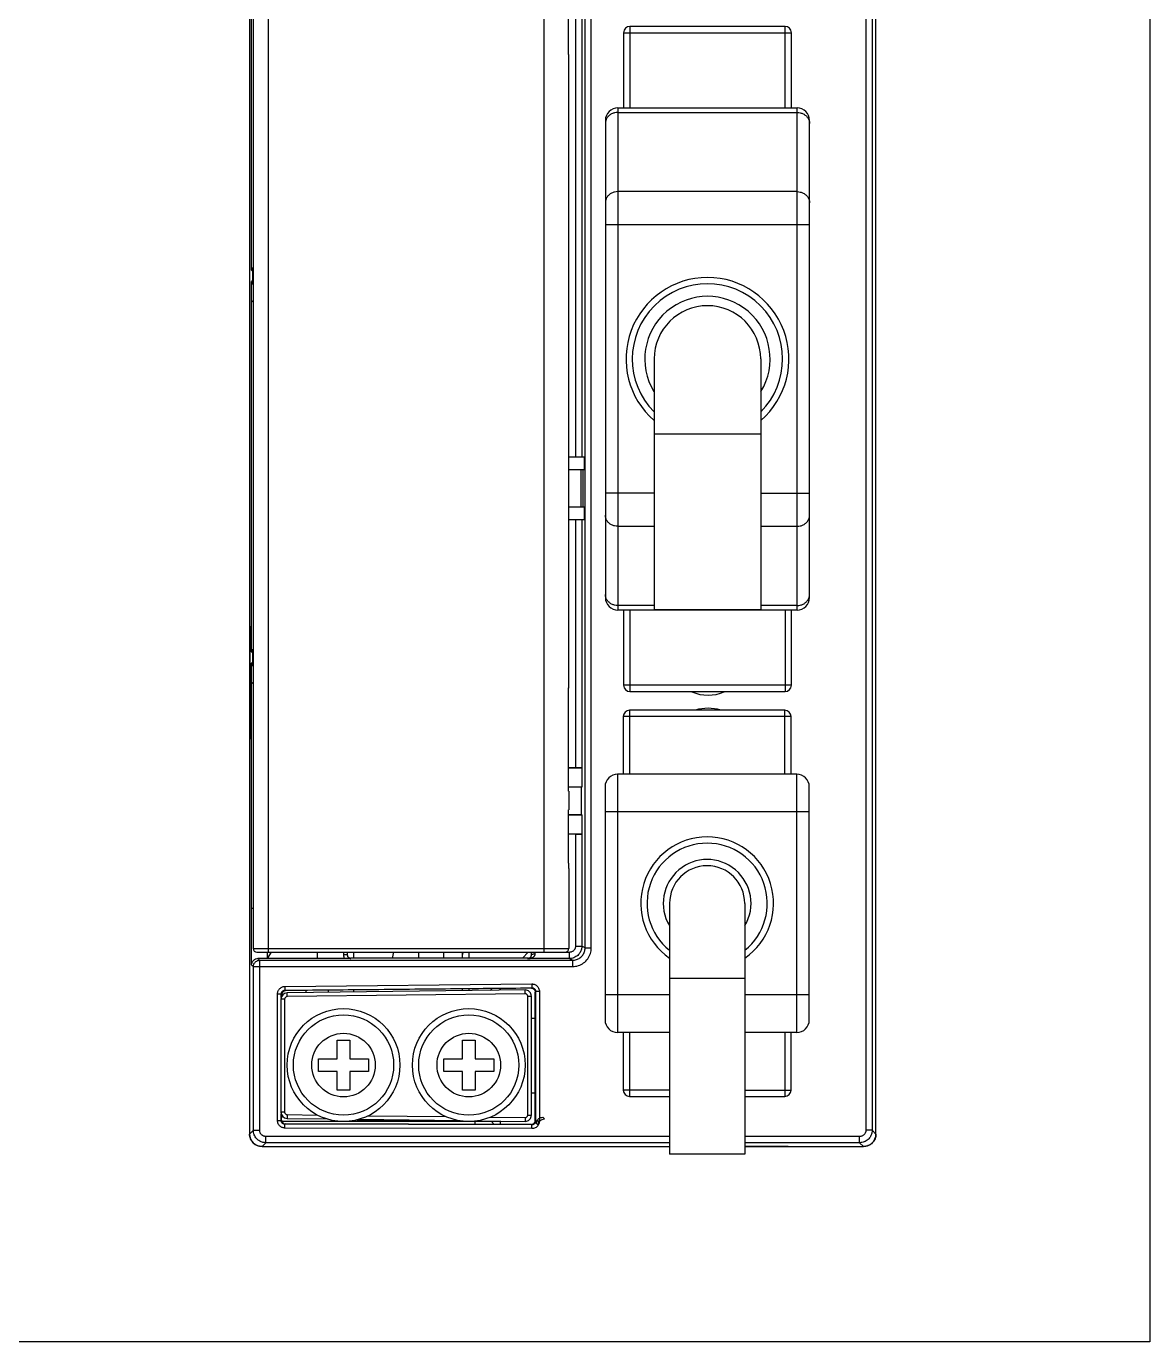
# Model space of a CAD drawing. Header units: millimetres. Extents: x 336 to 12810, y -1577 to 4105.
# Drawn here: x 10717 to 10806.7, y 1625.5 to 1730.5 of the extents above; entities that cross this region are included whole.
import ezdxf

# ---------------------------------------------------------------- set-up
doc = ezdxf.new("R2010")
doc.units = ezdxf.units.MM

msp = doc.modelspace()

# ---------------------------------------------------------------- linework, layer by layer
for p, q in [((10806.716, 1855.542), (10806.716, 1625.542)), ((10806.716, 1625.542), (10506.716, 1625.542))]:
    msp.add_line(p, q)
at = {"color": 7, "linetype": 'Continuous'}
for p, q in [((10734.867, 1801.003), (10734.867, 1642.108)), ((10784.867, 1642.108), (10784.867, 1801.003)), ((10784.062, 1767.868), (10784.062, 1642.414)), ((10784.562, 1767.385), (10784.562, 1642.414)), ((10735.152, 1749.308), (10735.152, 1656.908)), ((10736.352, 1749.608), (10736.352, 1656.608)), ((10758.352, 1749.608), (10758.352, 1656.608)), ((10761.647, 1656.968), (10761.647, 1749.249)), ((10762.147, 1656.968), (10762.147, 1749.249)), ((10735.031, 1711.01), (10735.031, 1744.772)), ((10760.321, 1728.388), (10760.321, 1736.458)), ((10760.326, 1728.4), (10760.326, 1736.458)), ((10760.885, 1734.601), (10760.885, 1696.108)), ((10761.384, 1734.609), (10761.384, 1696.108)), ((10765.217, 1730.458), (10765.217, 1723.958)), ((10777.617, 1730.458), (10765.217, 1730.458)), ((10777.617, 1723.958), (10777.617, 1730.458)), ((10764.717, 1729.958), (10764.717, 1723.958)), ((10764.717, 1729.958), (10778.117, 1729.958)), ((10778.117, 1723.958), (10778.117, 1729.958)), ((10760.321, 1728.388), (10760.326, 1728.4)), ((10760.352, 1678.128), (10760.352, 1727.788)), ((10763.267, 1722.958), (10763.267, 1684.908)), ((10764.267, 1723.958), (10764.267, 1683.908)), ((10764.267, 1723.958), (10778.567, 1723.958)), ((10764.267, 1723.601), (10778.567, 1723.601)), ((10778.567, 1683.908), (10778.567, 1723.958)), ((10779.567, 1684.908), (10779.567, 1722.958)), ((10778.567, 1717.282), (10764.267, 1717.282)), ((10779.567, 1714.64), (10763.267, 1714.64)), ((10735.031, 1711.01), (10735.094, 1710.947)), ((10735.094, 1710.947), (10735.094, 1710.17)), ((10735.094, 1710.17), (10735.033, 1710.108)), ((10735.033, 1708.474), (10735.033, 1710.108)), ((10735.152, 1708.593), (10735.031, 1708.472)), ((10735.031, 1680.56), (10735.031, 1708.472)), ((10767.167, 1703.933), (10767.167, 1683.933)), ((10775.667, 1703.933), (10775.667, 1683.933)), ((10775.667, 1697.933), (10767.167, 1697.933)), ((10761.577, 1696.108), (10760.352, 1696.108)), ((10761.577, 1696.108), (10761.577, 1695.108)), ((10760.352, 1695.108), (10761.577, 1695.108)), ((10761.307, 1695.108), (10761.307, 1692.108)), ((10761.507, 1692.108), (10761.507, 1695.108)), ((10767.167, 1693.227), (10763.267, 1693.227)), ((10775.667, 1693.227), (10779.567, 1693.227)), ((10761.577, 1692.108), (10760.352, 1692.108)), ((10761.577, 1692.108), (10761.577, 1691.108)), ((10761.577, 1691.108), (10760.352, 1691.108)), ((10760.885, 1691.108), (10760.885, 1671.321)), ((10761.384, 1691.108), (10761.384, 1671.312)), ((10764.267, 1690.584), (10767.167, 1690.584)), ((10775.667, 1690.584), (10778.567, 1690.584)), ((10767.167, 1684.266), (10764.267, 1684.266)), ((10778.567, 1684.266), (10775.667, 1684.266)), ((10778.567, 1683.908), (10764.267, 1683.908)), ((10764.717, 1683.908), (10764.717, 1677.908)), ((10765.217, 1683.908), (10765.217, 1677.408)), ((10775.667, 1683.933), (10767.167, 1683.933)), ((10777.617, 1683.908), (10777.617, 1677.408)), ((10778.117, 1677.908), (10778.117, 1683.908)), ((10734.867, 1682.608), (10734.906, 1682.608)), ((10734.906, 1673.608), (10734.906, 1682.608)), ((10735.031, 1680.56), (10735.094, 1680.497)), ((10735.094, 1680.497), (10735.094, 1679.72)), ((10735.094, 1679.72), (10735.033, 1679.658)), ((10735.033, 1678.024), (10735.033, 1679.658)), ((10735.152, 1678.143), (10735.031, 1678.022)), ((10735.031, 1660.108), (10735.031, 1678.022)), ((10778.117, 1677.908), (10764.717, 1677.908)), ((10760.326, 1677.516), (10760.321, 1677.529)), ((10760.321, 1669.458), (10760.321, 1677.529)), ((10760.326, 1669.458), (10760.326, 1677.517)), ((10765.217, 1677.408), (10777.617, 1677.408)), ((10777.592, 1675.908), (10765.192, 1675.908)), ((10765.192, 1675.908), (10765.192, 1670.808)), ((10777.592, 1670.808), (10777.592, 1675.908)), ((10778.092, 1675.408), (10764.692, 1675.408)), ((10764.692, 1675.408), (10764.692, 1670.808)), ((10778.092, 1670.808), (10778.092, 1675.408)), ((10734.867, 1673.608), (10734.906, 1673.608)), ((10760.885, 1671.321), (10760.326, 1671.321)), ((10761.423, 1671.293), (10760.326, 1671.293)), ((10761.384, 1671.312), (10761.423, 1671.293)), ((10761.423, 1669.799), (10761.423, 1671.293)), ((10764.242, 1670.808), (10764.242, 1650.208)), ((10778.542, 1670.808), (10764.242, 1670.808)), ((10778.542, 1650.208), (10778.542, 1670.808)), ((10760.321, 1669.458), (10760.352, 1669.458)), ((10760.326, 1669.799), (10761.423, 1669.799)), ((10761.367, 1669.771), (10760.326, 1669.771)), ((10760.352, 1669.458), (10760.352, 1667.958)), ((10761.367, 1669.771), (10761.423, 1669.799)), ((10761.367, 1667.571), (10761.367, 1669.771)), ((10763.242, 1669.808), (10763.242, 1651.208)), ((10779.542, 1651.208), (10779.542, 1669.808)), ((10760.321, 1667.958), (10760.352, 1667.958)), ((10760.321, 1663.888), (10760.321, 1667.958)), ((10760.326, 1663.9), (10760.326, 1667.958)), ((10761.367, 1667.571), (10760.326, 1667.571)), ((10761.423, 1667.543), (10760.326, 1667.543)), ((10761.367, 1667.571), (10761.423, 1667.543)), ((10761.423, 1666.049), (10761.423, 1667.543)), ((10779.542, 1667.808), (10763.242, 1667.808)), ((10760.326, 1666.049), (10761.423, 1666.049)), ((10760.885, 1666.021), (10760.326, 1666.021)), ((10760.885, 1666.021), (10760.885, 1657.1)), ((10761.384, 1666.029), (10761.423, 1666.049)), ((10761.384, 1666.029), (10761.384, 1657.1)), ((10760.321, 1663.888), (10760.326, 1663.9)), ((10760.352, 1663.288), (10760.352, 1656.908)), ((10735.152, 1660.108), (10735.031, 1660.108)), ((10735.033, 1655.608), (10735.033, 1660.108)), ((10768.392, 1660.508), (10768.392, 1640.508)), ((10774.392, 1660.508), (10774.392, 1640.508)), ((10735.152, 1656.908), (10760.352, 1656.908)), ((10760.885, 1657.1), (10761.384, 1657.1)), ((10761.647, 1656.968), (10761.384, 1657.1)), ((10761.647, 1656.968), (10762.147, 1656.968)), ((10735.452, 1656.608), (10760.052, 1656.608)), ((10742.446, 1656.108), (10735.533, 1656.108)), ((10735.533, 1656.108), (10735.673, 1655.969)), ((10735.673, 1655.969), (10735.673, 1642.414)), ((10735.673, 1655.969), (10760.647, 1655.969)), ((10736.58, 1656.608), (10736.267, 1656.108)), ((10736.267, 1656.608), (10736.267, 1656.108)), ((10740.267, 1656.608), (10740.267, 1656.108)), ((10742.362, 1656.608), (10742.362, 1656.414)), ((10742.662, 1656.414), (10742.362, 1656.414)), ((10742.662, 1656.608), (10742.662, 1656.414)), ((10757.106, 1656.147), (10742.929, 1656.147)), ((10742.962, 1656.114), (10742.929, 1656.147)), ((10743.167, 1656.608), (10743.167, 1656.147)), ((10746.28, 1656.147), (10746.387, 1656.608)), ((10748.367, 1656.147), (10748.367, 1656.608)), ((10750.367, 1656.147), (10750.367, 1656.608)), ((10751.867, 1656.147), (10751.867, 1656.608)), ((10752.367, 1656.608), (10752.367, 1656.147)), ((10756.656, 1656.147), (10757.117, 1656.608)), ((10757.059, 1656.1), (10757.106, 1656.147)), ((10760.385, 1656.1), (10757.059, 1656.1)), ((10760.385, 1656.6), (10760.052, 1656.6)), ((10760.385, 1656.6), (10760.385, 1656.1)), ((10760.647, 1655.969), (10760.385, 1656.1)), ((10760.647, 1655.969), (10760.647, 1655.469)), ((10735.033, 1655.608), (10735.173, 1655.469)), ((10735.173, 1642.414), (10735.173, 1655.469)), ((10735.173, 1655.469), (10760.647, 1655.469)), ((10737.69, 1653.883), (10757.395, 1654.077)), ((10737.69, 1653.883), (10737.693, 1653.583)), ((10737.693, 1653.583), (10757.398, 1653.777)), ((10751.867, 1653.54), (10751.867, 1653.687)), ((10752.367, 1653.692), (10752.367, 1653.546)), ((10754.076, 1653.567), (10754.219, 1653.71)), ((10754.792, 1653.576), (10754.933, 1653.717)), ((10757.395, 1654.077), (10757.398, 1653.777)), ((10774.392, 1654.508), (10768.392, 1654.508)), ((10737.096, 1643.186), (10737.096, 1653.283)), ((10737.096, 1653.283), (10737.396, 1653.283)), ((10737.367, 1652.865), (10737.367, 1643.852)), ((10737.667, 1652.865), (10737.367, 1652.865)), ((10737.396, 1653.008), (10737.396, 1653.283)), ((10737.429, 1653.091), (10737.429, 1653.25)), ((10737.454, 1653.129), (10737.454, 1653.251)), ((10737.667, 1652.865), (10737.667, 1643.852)), ((10756.861, 1653.602), (10737.861, 1653.365)), ((10737.865, 1653.065), (10737.861, 1653.365)), ((10756.865, 1653.302), (10737.865, 1653.065)), ((10739.367, 1653.566), (10739.367, 1653.383)), ((10741.167, 1653.406), (10741.167, 1653.583)), ((10743.167, 1653.603), (10743.167, 1653.431)), ((10756.865, 1653.302), (10756.861, 1653.602)), ((10757.067, 1643.615), (10757.067, 1653.102)), ((10757.067, 1653.102), (10757.367, 1653.102)), ((10757.367, 1643.615), (10757.367, 1653.102)), ((10757.667, 1653.443), (10757.701, 1653.477)), ((10757.667, 1643.158), (10757.667, 1653.433)), ((10757.701, 1653.477), (10757.701, 1643.137)), ((10758.001, 1653.477), (10757.701, 1653.477)), ((10758.001, 1653.477), (10758.001, 1643.137)), ((10768.392, 1653.208), (10763.242, 1653.208)), ((10779.542, 1653.208), (10774.392, 1653.208)), ((10757.367, 1651.358), (10757.667, 1651.358)), ((10741.867, 1649.608), (10742.867, 1649.608)), ((10741.867, 1648.108), (10741.867, 1649.608)), ((10742.867, 1649.608), (10742.867, 1648.108)), ((10751.867, 1649.608), (10752.867, 1649.608)), ((10751.867, 1648.108), (10751.867, 1649.608)), ((10752.867, 1649.608), (10752.867, 1648.108)), ((10768.392, 1650.208), (10764.242, 1650.208)), ((10764.692, 1650.208), (10764.692, 1645.608)), ((10765.192, 1650.208), (10765.192, 1645.108)), ((10778.542, 1650.208), (10774.392, 1650.208)), ((10777.592, 1650.208), (10777.592, 1645.108)), ((10778.092, 1645.608), (10778.092, 1650.208)), ((10740.367, 1648.108), (10741.867, 1648.108)), ((10740.367, 1647.108), (10740.367, 1648.108)), ((10742.867, 1648.108), (10744.367, 1648.108)), ((10744.367, 1648.108), (10744.367, 1647.108)), ((10750.367, 1648.108), (10751.867, 1648.108)), ((10750.367, 1647.108), (10750.367, 1648.108)), ((10752.867, 1648.108), (10754.367, 1648.108)), ((10754.367, 1648.108), (10754.367, 1647.108)), ((10741.867, 1647.108), (10740.367, 1647.108)), ((10741.867, 1645.608), (10741.867, 1647.108)), ((10744.367, 1647.108), (10742.867, 1647.108)), ((10742.867, 1647.108), (10742.867, 1645.608)), ((10751.867, 1647.108), (10750.367, 1647.108)), ((10751.867, 1645.608), (10751.867, 1647.108)), ((10754.367, 1647.108), (10752.867, 1647.108)), ((10752.867, 1647.108), (10752.867, 1645.608)), ((10742.867, 1645.608), (10741.867, 1645.608)), ((10752.867, 1645.608), (10751.867, 1645.608)), ((10757.667, 1645.358), (10757.367, 1645.358)), ((10768.392, 1645.608), (10764.692, 1645.608)), ((10774.392, 1645.608), (10778.092, 1645.608)), ((10765.192, 1645.108), (10768.392, 1645.108)), ((10774.392, 1645.108), (10777.592, 1645.108)), ((10737.096, 1643.186), (10737.396, 1643.186)), ((10737.667, 1643.852), (10737.367, 1643.852)), ((10737.396, 1643.186), (10737.396, 1643.708)), ((10737.429, 1643.219), (10737.429, 1643.626)), ((10737.43, 1643.219), (10737.431, 1643.623)), ((10737.865, 1643.652), (10737.861, 1643.352)), ((10737.861, 1643.352), (10741.071, 1643.312)), ((10737.865, 1643.652), (10740.303, 1643.622)), ((10743.562, 1643.281), (10751.64, 1643.18)), ((10743.667, 1643.28), (10743.667, 1643.208)), ((10743.667, 1643.208), (10748.867, 1643.208)), ((10744.327, 1643.571), (10750.57, 1643.493)), ((10744.488, 1643.108), (10744.598, 1643.208)), ((10747.836, 1643.228), (10747.836, 1643.108)), ((10747.867, 1643.227), (10747.867, 1643.108)), ((10751.28, 1643.184), (10751.308, 1643.154)), ((10754.074, 1643.45), (10756.865, 1643.415)), ((10756.865, 1643.415), (10756.861, 1643.115)), ((10757.067, 1643.615), (10757.367, 1643.615)), ((10758.405, 1643.308), (10758.272, 1643.441)), ((10735.173, 1642.414), (10734.867, 1642.108)), ((10735.173, 1642.414), (10735.673, 1642.414)), ((10754.867, 1643.108), (10737.459, 1643.108)), ((10737.694, 1642.586), (10737.695, 1642.886)), ((10757.399, 1642.538), (10737.694, 1642.586)), ((10737.728, 1642.919), (10737.695, 1642.886)), ((10757.4, 1642.837), (10737.695, 1642.886)), ((10757.367, 1642.865), (10737.728, 1642.919)), ((10752.867, 1642.877), (10752.867, 1643.108)), ((10752.984, 1643.163), (10756.861, 1643.115)), ((10754.403, 1642.873), (10754.167, 1643.108)), ((10754.574, 1643.108), (10754.574, 1643.143)), ((10754.867, 1643.14), (10754.867, 1642.872)), ((10757.4, 1642.837), (10757.367, 1642.871)), ((10757.399, 1642.538), (10757.4, 1642.837)), ((10757.701, 1643.137), (10757.667, 1643.171)), ((10758.001, 1643.137), (10757.701, 1643.137)), ((10757.763, 1642.95), (10757.905, 1642.808)), ((10784.562, 1642.414), (10784.062, 1642.414)), ((10784.562, 1642.414), (10784.867, 1642.108)), ((10736.173, 1641.414), (10735.867, 1641.108)), ((10735.867, 1641.108), (10768.392, 1641.108)), ((10768.392, 1641.914), (10736.173, 1641.914)), ((10736.173, 1641.414), (10736.173, 1641.914)), ((10768.392, 1641.414), (10736.173, 1641.414)), ((10783.562, 1641.914), (10774.392, 1641.914)), ((10783.562, 1641.414), (10774.392, 1641.414)), ((10774.392, 1641.147), (10777.867, 1641.147)), ((10774.392, 1641.108), (10783.867, 1641.108)), ((10777.867, 1641.108), (10777.867, 1641.147)), ((10783.562, 1641.414), (10783.562, 1641.914)), ((10783.562, 1641.414), (10783.868, 1641.108)), ((10774.392, 1640.508), (10768.392, 1640.508))]:
    msp.add_line(p, q, dxfattribs=at)
for centre, radius in [((10742.367, 1647.608), 4.5), ((10742.367, 1647.608), 4), ((10752.367, 1647.608), 4.5), ((10752.367, 1647.608), 4), ((10742.367, 1647.608), 2.537), ((10752.367, 1647.608), 2.537)]:
    msp.add_circle(centre, radius, dxfattribs=at)
for centre, radius, start, end in [((10765.217, 1729.958), 0.5, 90, 180), ((10777.617, 1729.958), 0.5, 0, 90), ((10764.267, 1722.958), 1, 90, 180), ((10778.567, 1722.958), 1, 0, 90), ((10771.417, 1703.933), 6.5, 311.03496, 228.96504), ((10771.417, 1703.933), 6, 315.2713, 224.72879), ((10771.417, 1703.933), 5, 328.70037, 211.29963), ((10771.417, 1703.933), 4.25, 0, 180), ((10764.267, 1684.908), 1, 180, 270), ((10778.567, 1684.908), 1, 270, 0), ((10765.217, 1677.908), 0.5, 180, 270), ((10777.617, 1677.908), 0.5, 270, 0), ((10771.467, 1680.433), 3.317, 247.10304, 292.90247), ((10765.192, 1675.408), 0.5, 90, 180), ((10771.467, 1672.758), 3.317, 72.26015, 107.76051), ((10777.592, 1675.408), 0.5, 0, 90), ((10764.242, 1669.808), 1, 90, 180), ((10778.542, 1669.808), 1, 0, 90), ((10771.392, 1660.508), 5.3, 304.6163, 235.37235), ((10771.392, 1660.508), 4.8, 308.77013, 231.25459), ((10771.392, 1660.508), 3.5, 329.56273, 210.43727), ((10771.392, 1660.508), 3, 0, 180), ((10735.452, 1656.908), 0.3, 180, 270), ((10760.052, 1656.908), 0.3, 270, 0), ((10737.867, 1652.865), 0.5, 90.71616, 180), ((10737.867, 1652.865), 0.2, 90.71616, 180), ((10756.867, 1653.102), 0.5, 0, 90.71616), ((10756.867, 1653.102), 0.2, 0, 90.71616), ((10764.242, 1651.208), 1, 180, 270), ((10778.542, 1651.208), 1, 270, 0), ((10765.192, 1645.608), 0.5, 180, 270), ((10777.592, 1645.608), 0.5, 270, 0), ((10737.867, 1643.852), 0.5, 180, 269.28384), ((10737.867, 1643.852), 0.2, 180, 269.28384), ((10743.667, 1643.708), 0.5, 246.36286, 270), ((10756.867, 1643.615), 0.5, 269.28384, 0), ((10756.867, 1643.615), 0.2, 269.28384, 0), ((10735.867, 1642.108), 1, 180, 270), ((10783.867, 1642.108), 1, 270, 0)]:
    msp.add_arc(centre, radius, start, end, dxfattribs=at)
for points, start_tangent, end_tangent in [([(10760.352, 1727.788), (10760.344, 1728.1), (10760.321, 1728.388)], (-0.0000029, 1), (-0.1048733, 0.9944856)), ([(10760.327, 1728.388), (10760.326, 1728.402)], (-0.0854524, 0.9963423), (-0.0874217, 0.9961714)), ([(10760.352, 1727.787), (10760.351, 1727.949), (10760.337, 1728.25), (10760.327, 1728.388)], (0.0000387, 1), (-0.0854524, 0.9963423)), ([(10763.301, 1722.948), (10763.267, 1722.72)], (-0.2906709, -0.9568231), (0, -1)), ([(10764.267, 1723.601), (10764.009, 1723.571), (10763.767, 1723.483), (10763.56, 1723.343), (10763.401, 1723.16), (10763.301, 1722.948)], (-1, 0), (-0.2906709, -0.9568231)), ([(10778.567, 1723.601), (10778.826, 1723.571), (10779.067, 1723.483), (10779.274, 1723.343), (10779.433, 1723.16), (10779.533, 1722.948)], (1, 0), (0.2906708, -0.9568231)), ([(10779.533, 1722.948), (10779.567, 1722.72)], (0.2906708, -0.9568231), (0, -1)), ([(10764.267, 1717.282), (10764.009, 1717.252), (10763.767, 1717.164), (10763.56, 1717.024), (10763.401, 1716.842), (10763.301, 1716.63), (10763.267, 1716.402)], (-1, 0), (0, -1)), ([(10778.567, 1717.282), (10778.826, 1717.252), (10779.067, 1717.164), (10779.274, 1717.024), (10779.433, 1716.842), (10779.533, 1716.63), (10779.567, 1716.402)], (1, 0), (0, -1)), ([(10735.031, 1711.01), (10735.072, 1711.16), (10735.147, 1711.247)], (0, 1), (0.7901736, 0.612883)), ([(10735.148, 1711.118), (10735.135, 1711.097), (10735.094, 1710.947)], (-0.5690217, -0.8223225), (-0.0003046, -1)), ([(10735.094, 1710.947), (10735.14, 1710.946), (10735.152, 1710.946)], (0.9282475, -0.3719631), (0.9996401, 0.0268277)), ([(10735.147, 1709.873), (10735.073, 1709.958), (10735.033, 1710.108)], (-0.7849729, 0.6195301), (0, 1)), ([(10735.152, 1710.17), (10735.119, 1710.171), (10735.094, 1710.17)], (-0.9991369, -0.0415377), (-0.9292574, -0.369433)), ([(10735.148, 1709.999), (10735.135, 1710.02), (10735.094, 1710.17)], (-0.5690216, 0.8223226), (-0.0003046, 1)), ([(10764.267, 1690.584), (10764.009, 1690.614), (10763.767, 1690.702), (10763.56, 1690.842), (10763.401, 1691.025), (10763.301, 1691.237), (10763.267, 1691.465)], (-1, 0), (0, 1)), ([(10778.567, 1690.584), (10778.826, 1690.614), (10779.067, 1690.702), (10779.274, 1690.842), (10779.433, 1691.025), (10779.533, 1691.237), (10779.567, 1691.465)], (1, 0), (0, 1)), ([(10764.267, 1684.266), (10764.009, 1684.296), (10763.767, 1684.384), (10763.56, 1684.524), (10763.401, 1684.706), (10763.301, 1684.919), (10763.267, 1685.147)], (-1, 0), (0, 1)), ([(10778.567, 1684.266), (10778.826, 1684.296), (10779.067, 1684.384), (10779.274, 1684.524), (10779.433, 1684.706), (10779.533, 1684.919)], (1, 0), (0.2906709, 0.9568231)), ([(10779.533, 1684.919), (10779.567, 1685.147)], (0.2906709, 0.9568231), (0, 1)), ([(10735.031, 1680.56), (10735.072, 1680.71), (10735.147, 1680.797)], (0, 1), (0.7901736, 0.612883)), ([(10735.148, 1680.668), (10735.135, 1680.647), (10735.094, 1680.497)], (-0.5690217, -0.8223225), (-0.0003046, -1)), ([(10735.094, 1680.497), (10735.14, 1680.496), (10735.152, 1680.496)], (0.9282475, -0.3719631), (0.9996401, 0.0268277)), ([(10735.147, 1679.423), (10735.073, 1679.508), (10735.033, 1679.658)], (-0.7849729, 0.6195301), (0, 1)), ([(10735.152, 1679.72), (10735.119, 1679.721), (10735.094, 1679.72)], (-0.9991369, -0.0415377), (-0.9292574, -0.369433)), ([(10735.148, 1679.549), (10735.135, 1679.57), (10735.094, 1679.72)], (-0.5690216, 0.8223226), (-0.0003046, 1)), ([(10760.321, 1677.529), (10760.344, 1677.821), (10760.352, 1678.128)], (0.1048684, 0.9944861), (0.0001261, 1)), ([(10760.327, 1677.529), (10760.336, 1677.655), (10760.35, 1677.956), (10760.352, 1678.128)], (0.085413, 0.9963456), (0.000108, 1)), ([(10760.326, 1677.515), (10760.327, 1677.529)], (0.0873967, 0.9961736), (0.085413, 0.9963456)), ([(10761.384, 1671.312), (10761.341, 1671.316), (10761.232, 1671.318), (10761.072, 1671.32), (10760.885, 1671.321)], (-0.8944817, 0.4471046), (-1, 0)), ([(10760.885, 1666.021), (10761.072, 1666.022), (10761.232, 1666.023), (10761.341, 1666.026), (10761.384, 1666.029)], (1, 0), (0.8944817, 0.4471046)), ([(10760.352, 1663.288), (10760.344, 1663.6), (10760.321, 1663.888)], (-0.0000029, 1), (-0.1048733, 0.9944856)), ([(10760.327, 1663.888), (10760.326, 1663.902)], (-0.0854524, 0.9963423), (-0.0874217, 0.9961714)), ([(10760.352, 1663.287), (10760.351, 1663.449), (10760.337, 1663.75), (10760.327, 1663.888)], (0.0000387, 1), (-0.0854524, 0.9963423)), ([(10761.384, 1657.1), (10761.376, 1656.97), (10761.351, 1656.846), (10761.31, 1656.722), (10761.25, 1656.599), (10761.167, 1656.477), (10761.058, 1656.361), (10760.921, 1656.256), (10760.758, 1656.172), (10760.576, 1656.118), (10760.385, 1656.1)], (-0.0003135, -1), (-1, -0.0002872)), ([(10760.885, 1657.1), (10760.88, 1657.035), (10760.868, 1656.973), (10760.848, 1656.911), (10760.817, 1656.849), (10760.776, 1656.788), (10760.722, 1656.73), (10760.653, 1656.678), (10760.572, 1656.636), (10760.48, 1656.609), (10760.385, 1656.6)], (-0.0000186, -1), (-1, 0.0000703)), ([(10760.647, 1655.469), (10761.111, 1655.542), (10761.529, 1655.755), (10761.861, 1656.087), (10762.073, 1656.504), (10762.147, 1656.968)], (1, -0.0001157), (0.0000935, 1)), ([(10760.647, 1655.969), (10760.957, 1656.018), (10761.235, 1656.159), (10761.456, 1656.38), (10761.598, 1656.658), (10761.647, 1656.968)], (0.9999999, -0.0003345), (-0.0002775, 1)), ([(10735.033, 1655.608), (10735.071, 1655.8), (10735.18, 1655.962), (10735.342, 1656.07), (10735.533, 1656.108)], (0, 1), (1, 0)), ([(10735.173, 1655.469), (10735.183, 1655.567), (10735.216, 1655.671), (10735.278, 1655.775), (10735.374, 1655.869), (10735.507, 1655.94), (10735.673, 1655.969)], (0.0003046, 1), (1, 0.0003046)), ([(10742.362, 1656.414), (10742.366, 1656.345), (10742.379, 1656.27), (10742.405, 1656.191)], (0.0000101, -1), (0.371418, -0.9284658)), ([(10742.405, 1656.191), (10742.446, 1656.108)], (0.371418, -0.9284658), (0.5089078, -0.8608211)), ([(10742.628, 1656.109), (10742.446, 1656.108)], (-0.9999728, -0.0073716), (-1, 0.0000003)), ([(10742.962, 1656.114), (10742.8, 1656.111), (10742.628, 1656.109)], (-0.9998474, -0.017468), (-0.9999728, -0.0073716)), ([(10742.662, 1656.414), (10742.664, 1656.377), (10742.672, 1656.338), (10742.686, 1656.295)], (0.0003111, -1), (0.3949433, -0.9187055)), ([(10742.686, 1656.295), (10742.71, 1656.252), (10742.743, 1656.209), (10742.75, 1656.202)], (0.3949433, -0.9187055), (0.706504, -0.707709)), ([(10742.717, 1656.235), (10742.779, 1656.187)], (0.7071068, -0.7071068), (0.867064, -0.4981968)), ([(10742.75, 1656.202), (10742.787, 1656.17), (10742.84, 1656.14), (10742.899, 1656.12), (10742.962, 1656.114)], (0.706504, -0.707709), (1, -0.0002622)), ([(10742.779, 1656.187), (10742.929, 1656.147)], (0.867064, -0.4981968), (1, 0)), ([(10751.867, 1656.358), (10751.908, 1656.555)], (0, 1), (0.3935544, 0.9193013)), ([(10757.059, 1656.1), (10757.163, 1656.107), (10757.255, 1656.122), (10757.336, 1656.144), (10757.406, 1656.17), (10757.467, 1656.201), (10757.519, 1656.234), (10757.563, 1656.269), (10757.599, 1656.305)], (0.9999233, 0.0123824), (0.6543562, 0.7561865)), ([(10757.106, 1656.147), (10757.256, 1656.187), (10757.277, 1656.2)], (1, 0), (0.8219276, 0.569592)), ([(10757.28, 1656.197), (10757.294, 1656.212), (10757.316, 1656.24), (10757.334, 1656.27)], (0.7066914, 0.7075219), (0.4797745, 0.8773918)), ([(10757.334, 1656.27), (10757.349, 1656.3), (10757.361, 1656.333), (10757.369, 1656.37)], (0.4797745, 0.8773918), (0.152666, 0.9882778)), ([(10757.369, 1656.37), (10757.372, 1656.413)], (0.152666, 0.9882778), (0.0086662, 0.9999624)), ([(10757.372, 1656.413), (10757.411, 1656.449), (10757.521, 1656.474)], (-0.0726916, 0.9973545), (0.9937509, 0.1116207)), ([(10757.372, 1656.413), (10757.373, 1656.51)], (0.004175, 0.9999913), (0.0019762, 0.999998)), ([(10757.373, 1656.51), (10757.373, 1656.6)], (0.0019762, 0.999998), (-0.0000047, 1)), ([(10757.521, 1656.474), (10757.672, 1656.483)], (0.9937509, 0.1116207), (0.9999922, -0.0039524)), ([(10757.599, 1656.305), (10757.627, 1656.343)], (0.6543562, 0.7561865), (0.5463375, 0.8375651)), ([(10757.627, 1656.343), (10757.65, 1656.383), (10757.666, 1656.43), (10757.672, 1656.483)], (0.5463375, 0.8375651), (0.0067909, 0.9999769)), ([(10757.672, 1656.483), (10757.673, 1656.544), (10757.673, 1656.6)], (0.0066835, 0.9999777), (0.0000004, 1)), ([(10737.096, 1653.283), (10737.103, 1653.373), (10737.126, 1653.47), (10737.17, 1653.571), (10737.237, 1653.669), (10737.326, 1653.756), (10737.435, 1653.823), (10737.558, 1653.867), (10737.69, 1653.883)], (-0.0000028, 1), (0.9999509, 0.0099084)), ([(10756.86, 1653.736), (10750.918, 1653.678), (10744.374, 1653.615), (10737.859, 1653.551)], (-0.9999534, -0.0096531), (-0.9999523, -0.0097638)), ([(10757.362, 1653.74), (10756.86, 1653.736)], (-0.9999535, -0.009648), (-0.9999534, -0.0096531)), ([(10757.362, 1653.74), (10757.518, 1653.699), (10757.632, 1653.581), (10757.667, 1653.443)], (0.9999535, 0.009648), (0.0134265, -0.9999099)), ([(10757.395, 1654.077), (10757.485, 1654.071), (10757.583, 1654.049), (10757.684, 1654.006), (10757.784, 1653.939), (10757.872, 1653.848), (10757.941, 1653.737), (10757.985, 1653.612), (10758.001, 1653.477)], (0.9999513, 0.009868), (0.000075, -1)), ([(10757.398, 1653.777), (10757.443, 1653.774), (10757.492, 1653.763), (10757.543, 1653.741), (10757.592, 1653.708), (10757.636, 1653.663), (10757.671, 1653.607), (10757.693, 1653.544), (10757.701, 1653.477)], (0.9999482, 0.010174), (-0.0002594, -1)), ([(10737.396, 1653.283), (10737.399, 1653.328), (10737.411, 1653.376), (10737.433, 1653.427), (10737.466, 1653.476), (10737.511, 1653.519), (10737.565, 1653.553), (10737.627, 1653.575), (10737.693, 1653.583)], (-0.0003036, 1), (0.999954, 0.0095902)), ([(10737.429, 1653.25), (10737.468, 1653.399), (10737.577, 1653.508), (10737.736, 1653.55)], (0, 1), (0.9999514, 0.009863)), ([(10737.454, 1653.251), (10737.494, 1653.4), (10737.6, 1653.508)], (0.0024659, 0.999997), (0.8525367, 0.5226673)), ([(10737.6, 1653.508), (10737.705, 1653.547)], (0.8525367, 0.5226673), (0.9886039, 0.1505399)), ([(10737.705, 1653.547), (10737.736, 1653.55)], (0.9886039, 0.1505399), (0.9999565, 0.0093299)), ([(10737.859, 1653.551), (10737.726, 1653.55)], (-0.9999523, -0.0097638), (-0.9999523, -0.0097642)), ([(10737.694, 1642.586), (10737.604, 1642.593), (10737.507, 1642.617), (10737.406, 1642.661), (10737.308, 1642.728), (10737.221, 1642.819), (10737.154, 1642.929), (10737.111, 1643.053), (10737.096, 1643.186)], (-0.999997, 0.0024622), (-0.0000565, 1)), ([(10737.65, 1642.89), (10737.601, 1642.901), (10737.551, 1642.923), (10737.502, 1642.957), (10737.458, 1643.002), (10737.425, 1643.057), (10737.403, 1643.12), (10737.396, 1643.186)], (-0.9882978, 0.1525369), (0.0002678, 1)), ([(10737.43, 1643.216), (10737.469, 1643.069), (10737.579, 1642.96), (10737.728, 1642.919)], (0, -1), (0.999997, -0.0024659)), ([(10757.763, 1642.95), (10757.788, 1643.102), (10757.858, 1643.239), (10757.969, 1643.348), (10758.109, 1643.418), (10758.272, 1643.441)], (0, 1), (0.9998529, -0.0171505)), ([(10757.905, 1642.808), (10757.943, 1643), (10758.051, 1643.162), (10758.213, 1643.27), (10758.405, 1643.308)], (0, 1), (1, 0)), ([(10736.173, 1641.414), (10736.048, 1641.422), (10735.926, 1641.445), (10735.802, 1641.486), (10735.676, 1641.546), (10735.552, 1641.63), (10735.433, 1641.741), (10735.326, 1641.882), (10735.243, 1642.047), (10735.191, 1642.228), (10735.173, 1642.414)], (-1, 0.0001505), (-0.0001497, 1)), ([(10736.173, 1641.914), (10736.111, 1641.918), (10736.049, 1641.929), (10735.987, 1641.95), (10735.925, 1641.98), (10735.862, 1642.022), (10735.803, 1642.078), (10735.75, 1642.148), (10735.708, 1642.23), (10735.682, 1642.321), (10735.673, 1642.414)], (-1, -0.0000037), (0.0000084, 1)), ([(10737.695, 1642.886), (10737.65, 1642.89)], (-0.9999977, 0.0021595), (-0.9882978, 0.1525369)), ([(10757.367, 1642.871), (10757.517, 1642.911), (10757.627, 1643.021), (10757.667, 1643.171)], (0.9999969, -0.0024807), (-0.0000149, 1)), ([(10758.001, 1643.137), (10757.994, 1643.051), (10757.974, 1642.961), (10757.936, 1642.866), (10757.874, 1642.769), (10757.787, 1642.678), (10757.674, 1642.603), (10757.542, 1642.554), (10757.399, 1642.538)], (0.0000117, -1), (-0.9999971, 0.0024111)), ([(10757.701, 1643.137), (10757.698, 1643.094), (10757.687, 1643.049), (10757.668, 1643.002), (10757.638, 1642.953), (10757.594, 1642.908), (10757.537, 1642.87), (10757.471, 1642.846), (10757.4, 1642.837)], (0.0003126, -1), (-0.9999963, 0.002736)), ([(10784.062, 1642.414), (10784.058, 1642.352), (10784.046, 1642.29), (10784.026, 1642.228), (10783.996, 1642.166), (10783.954, 1642.104), (10783.898, 1642.044), (10783.828, 1641.991), (10783.746, 1641.949), (10783.655, 1641.923), (10783.562, 1641.914)], (0.0000037, -1), (-1, 0.0000084)), ([(10784.562, 1642.414), (10784.554, 1642.289), (10784.531, 1642.167), (10784.49, 1642.043), (10784.43, 1641.917), (10784.346, 1641.793), (10784.234, 1641.674), (10784.094, 1641.567), (10783.929, 1641.484), (10783.748, 1641.432), (10783.562, 1641.414)], (-0.0001505, -1), (-1, -0.0001497)), ([(10735.867, 1641.108), (10735.485, 1641.184), (10735.16, 1641.401), (10734.943, 1641.726), (10734.867, 1642.108)], (-1, 0), (0, 1)), ([(10784.867, 1642.108), (10784.791, 1641.726), (10784.575, 1641.401), (10784.25, 1641.184), (10783.868, 1641.108)], (0, -1), (-1, 0))]:
    msp.add_spline(points, degree=3, dxfattribs=dict(at, start_tangent=start_tangent, end_tangent=end_tangent))

doc.saveas('drawing.dxf')
